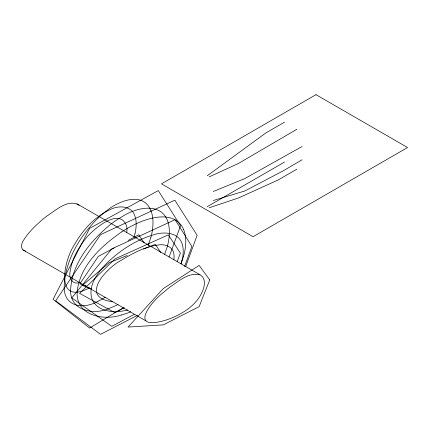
<?xml version="1.0" encoding="UTF-8"?>
<svg xmlns="http://www.w3.org/2000/svg" width="429" height="429" viewBox="0 0 429 429"><rect width="100%" height="100%" fill="white"/><g stroke="black" fill="none" stroke-linecap="round" stroke-linejoin="round"><path stroke-width="0.64" d="M135.065 233.167L134.073 236.797M182.057 260.296L180.974 263.873M150.783 237.537L148.144 245.549M183.564 256.462L180.893 263.792M184.593 266.43L191.876 246.45L175.037 219.675L111.776 248.895L71.793 297.882L111.776 326.319L134.245 314.366M169.064 257.084L180.555 225.713L158.263 190.599L89.64 228.357L53.067 299.319L89.64 328.051L123.38 307.657M185.644 266.656L197.136 235.285L174.844 200.171L100.536 234.647L55.668 300.82L100.536 334.341L137.393 315.395M177.139 261.738L180.389 253.078L168.324 234.84L114.892 258.955L79.606 293.377L114.892 312.661L124.389 307.791M164.623 254.397L167.176 246.997A45.828 26.459 -60 0 0 167.176 219.873C159.604 201.979 135.891 207.888 123.069 216.077A97.624 56.36 -60 0 0 109.894 224.962C90.487 241.023 72.303 263.015 70.667 289.157C69.085 310.8 94.187 315.76 109.894 308.054A97.624 56.36 -60 0 0 118.12 304.451M98.021 218.109C80.11 236.014 65.546 259.604 64.237 285.446C62.795 306.504 82.872 310.167 98.021 301.201M207.261 175.751L265.889 132.926L284.513 122.152M121.761 231.816C101.067 246.166 79.193 266.221 77.097 292.868C76.48 315.969 104.445 320.956 121.761 314.907M302.086 159.765L283.462 170.71L244.782 190.991L213.304 200.504M296.852 129.279L238.594 163.39L209.196 176.871M207.261 206.66L284.513 162.06M296.852 169.182L278.228 179.939L238.594 197.935L209.196 207.775M302.086 146.498L244.782 178.598L213.304 191.49M114.119 247.935L98.316 256.403L79.832 283.864L86.61 286.105M128.169 240.412L138.701 234.77L144.171 242.943M89.634 287.762C54.494 306.622 63.481 260.88 74.453 244.648C82.754 229.998 94.686 216.677 110.205 209.588C118.56 205.03 132.239 205.647 135.065 216.527A32.985 18.259 -62 0 1 135.108 233.156M127.268 255.502L109.213 262.693L82.432 285.365L91.565 289.082M143.458 249.056L155.282 244.342L160.752 252.515M127.719 310.006C115.857 313.025 99.603 312.736 92.728 300.804C86.594 286.931 97.506 272.801 106.719 263.277C119.927 250.386 135.961 239.945 153.764 234.738C163.567 231.531 178.325 231.95 182.057 243.656A32.985 19.798 -58 0 1 182.014 260.301M79.193 282.566C72.034 285.188 68.463 276.807 70.217 271.026C72.002 259.121 77.987 248.193 85.451 238.899C92.208 229.955 120.34 205.609 126.77 226.694A20.179 11.031 -62.5 0 1 126.775 232.486M112.285 301.673C78.636 297.511 106.746 267.567 121.879 259.931C133.135 252.981 145.318 246.573 158.623 244.927C164.929 243.849 173 246.686 173.836 253.866A20.179 12.237 -57.4 0 1 173.831 259.663M25.778 251.174C20.04 250.423 20.983 243.441 23.702 240.036C28.18 232.749 34.422 226.743 40.755 221.08A110.312 63.685 -60 0 1 46.761 216.125C55.502 210.65 68.404 198.15 79.156 205.352M199.952 274.796C188.626 272.136 178.544 281.263 169.82 287.173A110.312 63.685 -60 0 0 163.814 292.128C150.322 302.311 128.979 330.314 163.814 320.72A110.312 63.685 -60 0 0 169.82 318.742C184.491 313.036 199.925 302.874 203.979 286.711A16.468 9.508 -60 0 0 203.984 279.756L202.788 277.118L200.793 275.23L76.893 203.748M22.903 249.855L145.962 320.903M183.564 229.338C174.313 209.223 147.581 217.75 132.679 225.477A98.557 57.395 -51.3 0 0 121.766 231.853M150.783 210.414C143.029 191.007 118.474 200.987 106.864 210.569A98.557 55.534 -68.6 0 0 98.01 218.071M183.526 229.381A45.79 27.526 -57.9 0 1 183.467 256.472M130.856 311.781A98.557 66.361 -59.1 0 1 121.766 314.886M150.836 210.355A45.79 25.3 -62 0 1 150.895 237.516M105.373 297.136A98.557 46.573 -60.8 0 1 98.01 301.244M209.749 279.906L199.142 306.638L163.299 324.876L128.046 327.075L163.299 288.567L199.142 265.417L209.749 279.906M315.98 94.659L161.476 183.859L253.046 236.728L407.55 147.528L315.98 94.659"/></g></svg>
